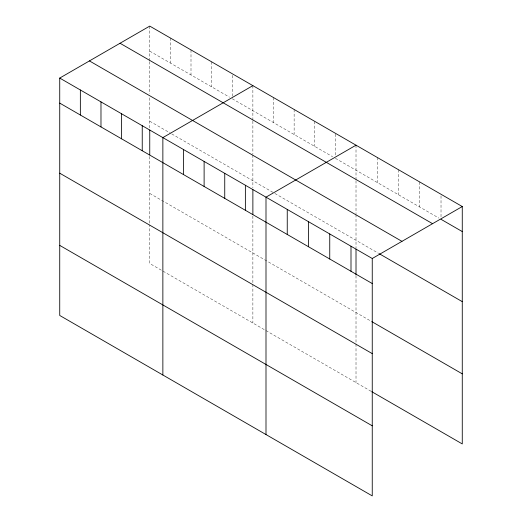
<?xml version="1.0" encoding="UTF-8"?>
<svg xmlns="http://www.w3.org/2000/svg" width="522" height="522" viewBox="0 0 522 522"><rect width="100%" height="100%" fill="white"/><g stroke="black" fill="none" stroke-linecap="round" stroke-linejoin="round"><path stroke-width="0.39" stroke-dasharray="2.61 1.96" d="M149.749 61.609L149.749 93.829M149.749 60.806L149.749 26.1M149.749 51.143L229.504 97.183M232.251 98.775L332.631 156.73M335.385 158.316L438.963 218.118M149.749 121.215L170.374 133.123M171.751 133.919L273.508 192.67M274.879 193.466L378.633 253.366M149.749 193.421L371.09 321.213M371.09 391.291L149.749 263.499L149.749 224.832M441.018 195.88L441.018 216.878M419.766 181.995L419.766 207.032M398.514 169.722L398.514 194.765M377.262 157.455L377.262 182.498M356.011 145.188L356.011 179.894M356.011 180.697L356.011 213.72M356.011 214.529L356.011 248.328M356.011 275.603L356.011 343.111M356.011 343.92L356.011 382.58M335.385 134.082L335.385 155.895M314.759 121.372L314.759 146.408M294.134 109.457L294.134 134.5M273.508 97.549L273.508 122.592M252.876 85.641L252.876 120.347M252.876 121.156L252.876 154.179M252.876 154.982L252.876 187.979M252.876 216.062L252.876 283.57M252.876 284.379L252.876 323.04M232.251 75.351L232.251 96.348M211.625 61.824L211.625 86.867M191 49.916L191 74.959M170.374 38.008L170.374 63.051M149.749 97.855L149.749 129.241M149.749 156.515L149.749 224.029"/><path stroke-width="0.78" d="M59.73 78.072L372.251 258.501L372.251 495.9L59.73 315.464L59.73 78.072L149.749 26.1L462.27 206.536L462.27 443.928L371.781 391.689M252.876 85.641L162.864 137.612L162.864 375.011M356.011 145.188L265.998 197.153L265.998 434.552M372.251 258.501L462.27 206.536M441.018 219.305L462.27 231.572M120.04 43.248L432.562 223.684M89.438 60.917L401.96 241.353M379.318 253.757L462.27 301.651M59.73 103.108L372.251 283.544M371.781 321.611L462.27 373.85M59.73 173.187L372.251 353.622M59.73 245.386L372.251 425.822M356.011 249.131L356.011 274.8M350.999 246.234L350.999 271.27M329.747 233.967L329.747 259.003M308.502 221.693L308.502 246.736M287.25 209.426L287.25 234.463M252.876 189.584L252.876 214.457M245.373 185.245L245.373 210.288M224.741 173.337L224.741 198.38M204.115 161.428L204.115 186.471M183.49 149.52L183.49 174.563M149.749 130.043L149.749 154.91M142.238 125.704L142.238 150.747M121.613 113.796L121.613 138.832M100.981 101.888L100.981 126.924M80.355 89.98L80.355 115.016"/></g></svg>
